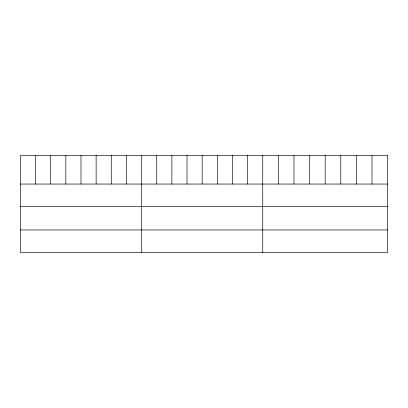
<?xml version="1.0" encoding="UTF-8"?>
<svg xmlns="http://www.w3.org/2000/svg" width="408" height="408" viewBox="0 0 408 408"><rect width="100%" height="100%" fill="white"/><g stroke="black" fill="none" stroke-linecap="round" stroke-linejoin="round"><path stroke-width="0.61" d="M20.4 184.054L387.6 184.054M20.4 206.662L387.6 206.662M20.4 229.959L387.6 229.959M371.994 155.433L371.994 184.054M356.388 155.433L356.388 184.054M340.782 155.433L340.782 184.054M325.176 155.433L325.176 184.054M309.57 155.433L309.57 184.054M293.964 155.433L293.964 184.054M278.358 155.433L278.358 184.054M262.752 155.433L262.752 252.567M247.605 155.433L247.605 184.054M232.458 155.433L232.458 184.054M217.311 155.433L217.311 184.054M202.164 155.433L202.164 184.054M187.017 155.433L187.017 184.054M171.87 155.433L171.87 184.054M156.723 155.433L156.723 184.054M141.576 155.433L141.576 252.567M126.429 155.433L126.429 184.054M111.282 155.433L111.282 184.054M96.135 155.433L96.135 184.054M80.988 155.433L80.988 184.054M65.841 155.433L65.841 184.054M50.694 155.433L50.694 184.054M35.547 155.433L35.547 184.054M387.6 155.433L20.4 155.433L20.4 252.567L387.6 252.567L387.6 155.433"/></g></svg>
